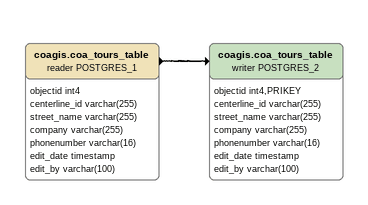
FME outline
coagis.coa_tours_table (reader POSTGRES_1)
    attributes: objectid int4, centerline_id varchar(255), street_name varchar(255), company varchar(255), phonenumber varchar(16), edit_date timestamp, edit_by varchar(100)
    -> coagis.coa_tours_table (writer POSTGRES_2)
coagis.coa_tours_table (writer POSTGRES_2)
    attributes: objectid int4,PRIKEY, centerline_id varchar(255), street_name varchar(255), company varchar(255), phonenumber varchar(16), edit_date timestamp, edit_by varchar(100)
